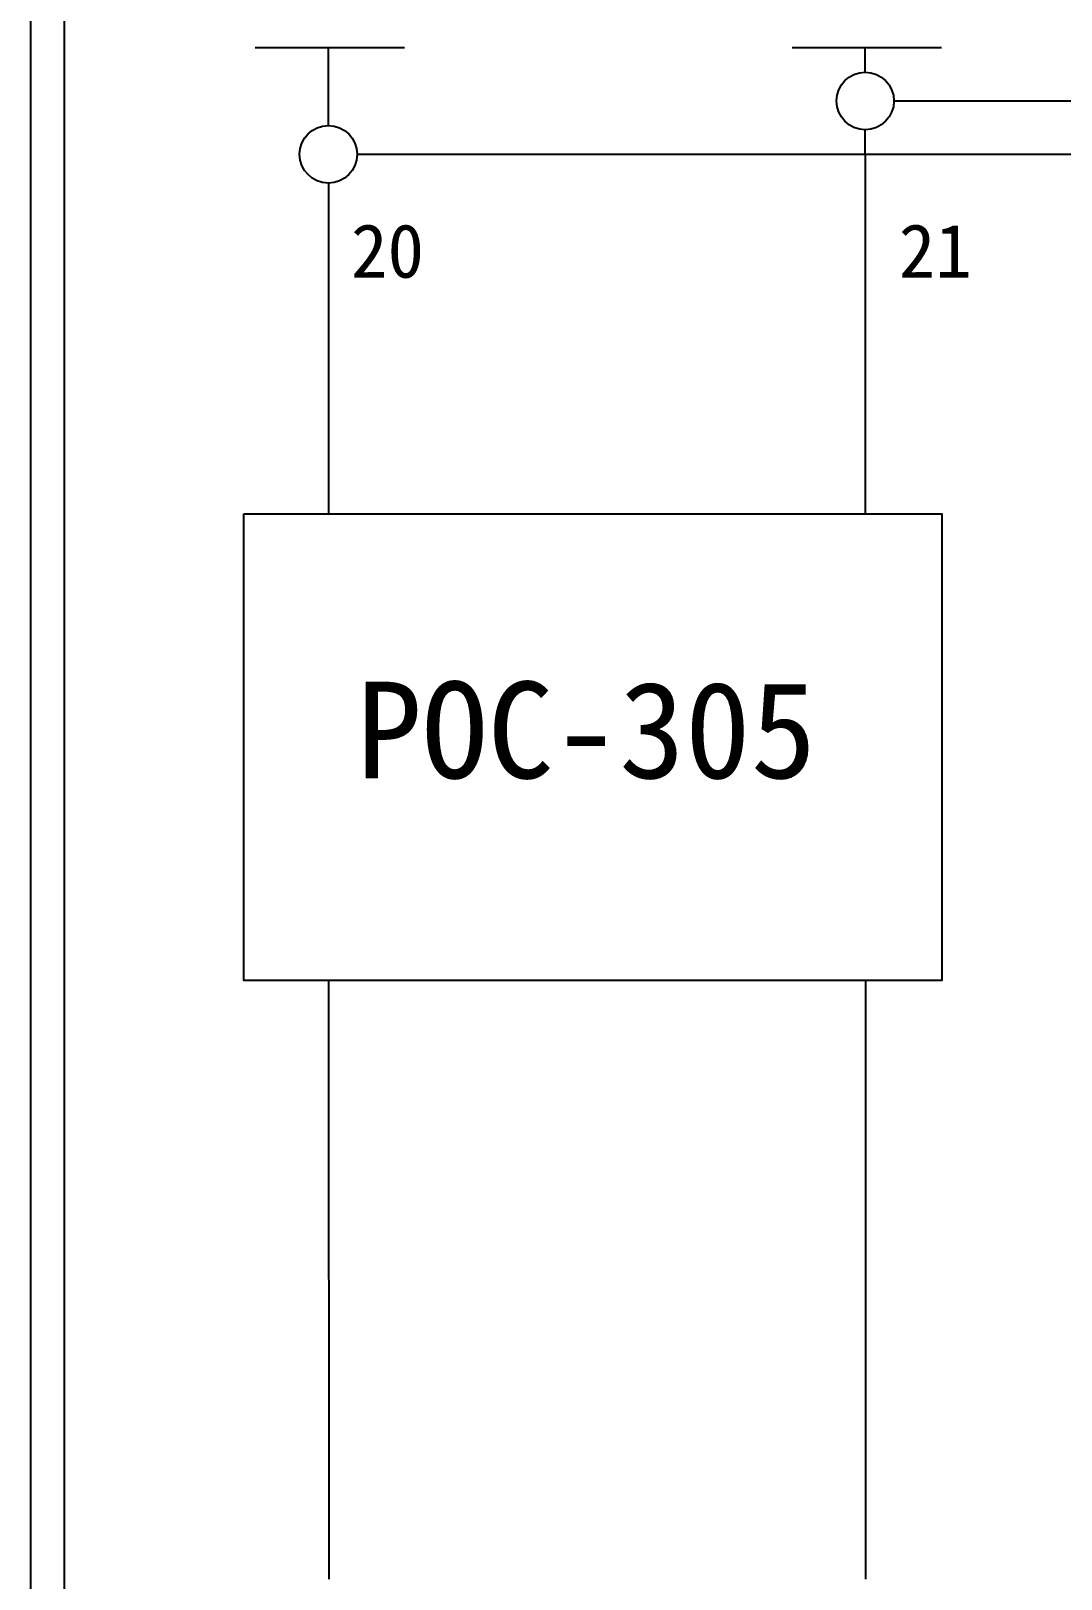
# Model space of a CAD drawing. Extents: x 10 to 297, y 3 to 207.
# Drawn here: x 10 to 48.4, y 57.4 to 115 of the extents above; entities that cross this region are included whole.
import ezdxf

# ---------------------------------------------------------------- set-up
doc = ezdxf.new("R2010")
doc.units = 0
doc.layers.get('0').update_dxf_attribs({"linetype": 'CONTINUOUS'})
doc.layers.add('圖框層', color=7, linetype='CONTINUOUS')
doc.layers.add('標尺寸層', color=3, linetype='CONTINUOUS')
doc.styles.add('STSL', font='KAIU.TTF')

msp = doc.modelspace()

# ---------------------------------------------------------------- linework, layer by layer
for p, q in [((41.08, 110.424), (41.08, 104.562)), ((21.08, 109.353), (21.08, 104.562)), ((21.08, 104.562), (21.083, 97.029)), ((41.08, 104.562), (41.083, 97.029)), ((21.089, 79.652), (21.098, 57.361)), ((41.089, 79.652), (41.098, 57.361))]:
    msp.add_line(p, q)
for centre in [(41.08, 112.411), (21.08, 110.424)]:
    msp.add_circle(centre, 1.071)
at = {"layer": '圖框層', "color": 7}
for p, q in [((10, 3), (10, 206.969)), ((11.25, 4.25), (11.25, 205.719))]:
    msp.add_line(p, q, dxfattribs=at)
at = {"layer": '標尺寸層', "color": 7}
for p, q in [((18.355, 114.397), (23.923, 114.397)), ((21.08, 111.495), (21.08, 114.397)), ((38.355, 114.397), (43.923, 114.397)), ((41.08, 113.481), (41.08, 114.397)), ((42.151, 112.411), (85.622, 112.411)), ((41.08, 110.424), (41.08, 111.34)), ((22.151, 110.424), (65.622, 110.424)), ((21.08, 109.353), (21.08, 104.562))]:
    msp.add_line(p, q, dxfattribs=at)
msp.add_lwpolyline([(17.937, 97.029), (43.93, 97.029), (43.93, 79.652), (17.937, 79.652)], close=True, dxfattribs=at)

# ---------------------------------------------------------------- texts
at = {"layer": '圖框層', "color": 4, "style": 'STSL'}
for s, height, p in [('20', 2, (21.924, 105.828)), ('21', 2, (42.332, 105.828)), ('POC-305', 3.6, (22.118, 87.183))]:
    msp.add_text(s, height=height, dxfattribs=at).set_placement(p)

doc.saveas('drawing.dxf')
